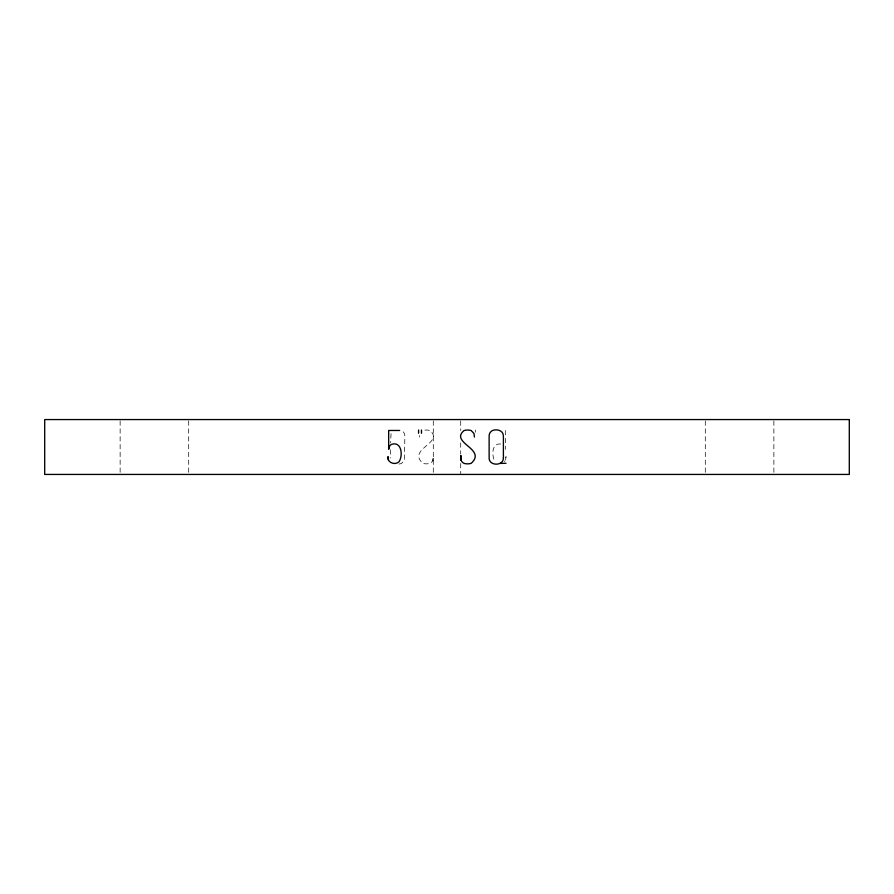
<?xml version="1.0" encoding="UTF-8"?>
<svg xmlns="http://www.w3.org/2000/svg" width="894" height="894" viewBox="0 0 894 894"><rect width="100%" height="100%" fill="white"/><g stroke="black" fill="none" stroke-linecap="round" stroke-linejoin="round"><path stroke-width="0.67" stroke-dasharray="4.47 3.35" d="M424.929 430.126A12.404 12.404 0 0 1 429.992 430.55C444.564 443.011 406.748 448.967 422.851 463.338A12.404 12.404 0 0 0 427.902 463.762A5.398 5.398 0 0 0 432.841 460.455L433.255 455.448M505.591 459.963L506.004 456.599L505.591 459.963L504.473 461.65M432.841 460.455L433.255 458.331M391.058 433.646L390.6 442.865M399.015 464.053L401.305 463.606L404.412 460.399L404.87 435.981A6.079 6.079 0 0 0 401.305 430.416M500.741 444.016C491.376 442.809 491.622 456.275 495.03 461.807M773.869 420.94L773.869 474.435M705.299 420.94L705.299 474.435M505.322 430.472L505.322 449.28M475.418 430.036L475.418 432.193M460.712 420.94L460.712 430.539M460.712 442.888L460.712 453.861M460.712 463.461L460.712 474.435M433.288 420.94L433.288 474.435M419.588 435.557L419.588 437.065M390.6 449.76L390.6 458.019M188.701 420.94L188.701 474.435M120.131 420.94L120.131 474.435"/><path stroke-width="1.34" d="M500.383 463.416L506.004 463.282M399.652 430.472L388.678 430.472L388.678 449.28L389.873 445.57L391.315 444.43C401.629 440.753 403.272 455.627 398.97 461.807C394.958 465.55 386.923 462.578 387.996 456.599L388.409 459.963M461.159 460.455L460.745 455.448L461.159 460.455A5.398 5.398 0 0 0 466.098 463.762A12.404 12.404 0 0 0 471.149 463.338C487.252 448.967 449.436 443.011 464.008 430.55A12.404 12.404 0 0 1 471.149 430.55L473.976 433.456L474.412 437.065M421.465 430.036L421.465 433.266M418.582 430.036L418.582 433.266M503.4 458.019C503.501 466.199 489.018 466.21 489.13 458.019L489.13 435.981A6.079 6.079 0 0 1 492.695 430.416C497.03 428.796 503.389 430.528 503.4 435.981L503.4 458.019M849.3 419.565L44.7 419.565L44.7 474.435L849.3 474.435L849.3 419.565"/></g></svg>
